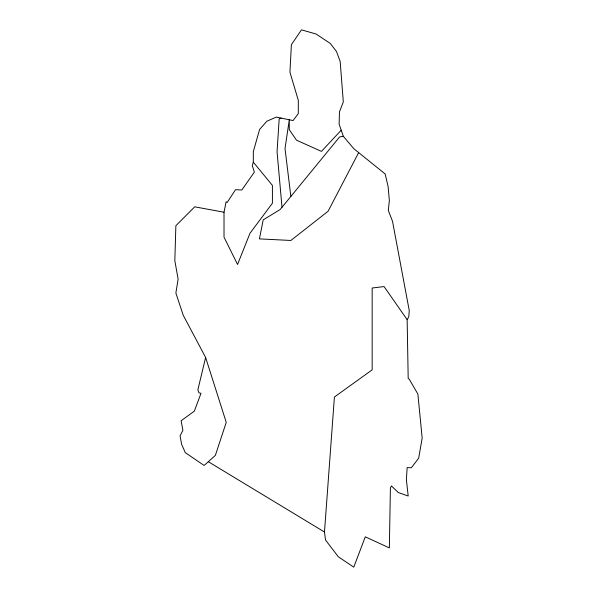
<?xml version="1.0" encoding="UTF-8"?>
<svg xmlns="http://www.w3.org/2000/svg" width="597" height="597" viewBox="0 0 597 597"><rect width="100%" height="100%" fill="white"/><g stroke="black" fill="none" stroke-linecap="round" stroke-linejoin="round"><path stroke-width="0.9" d="M324.477 532.024L334.41 397.02L372.17 369.849L372.17 288.015L384.072 286.575L407.147 319.664L408.191 378.483L409.243 379.199L417.885 394.08L422.169 438.116L418.661 458.242L411.333 467.779L407.147 467.578L406.393 479.757L408.191 496.017L398.303 492.54L391.453 485.951L390.401 487.876L389.356 547.912L365.289 536.822L353.775 567.15L338.283 556.74L325.522 540.001L324.477 532.024L208.316 461.712M253.315 162.175L272.411 185.413L272.411 203.204L250.009 233.233L237.561 264.471L224.017 237.136L224.017 212.233L226.106 201.771L227.151 202.48L235.524 189.689L241.807 190.003L254.359 172.13L252.307 165.63L253.315 162.175L253.315 151.608L259.598 129.467L266.881 121.206L276.336 117.094L293.082 120.557L298.313 113.557L298.313 100.348L289.941 72.2L291.388 44.678L301.455 29.85L316.082 34.007L330.32 43.477L336.536 51.588L340.171 61.476L343.312 101.908L339.454 111.908L339.126 124.154L343.312 136.25L353.775 148.653L385.169 173.973L388.117 186.585L389.356 200.592L388.311 210.442L392.498 221.218L409.243 310.522L408.788 316.798L407.147 319.664M205.622 357.469L197.853 389.886L198.958 392.796L200.995 393.341L194.316 411.154L181.107 420.751L182.906 430.288L180.063 435.885L181.622 444.295L185.294 452.653L204.129 465.466L215.36 455.392L226.241 422.363L205.622 357.469L183.204 315.201L175.876 293.052L178.122 279.135L174.831 260.643L175.876 225.703L194.712 206.823L224.017 212.233M358.67 152.601L328.066 211.286L290.858 240.464L259.434 238.89L263.202 219.883L280.15 209.517L339.589 136.974L343.312 136.25M341.223 130.198L321.44 151.384L296.485 140.183L289.284 129.676L289.284 119.773L285.023 148.608L290.858 196.443M281.083 118.072L279.18 118.9L277.06 151.772L282.008 207.249"/></g></svg>
